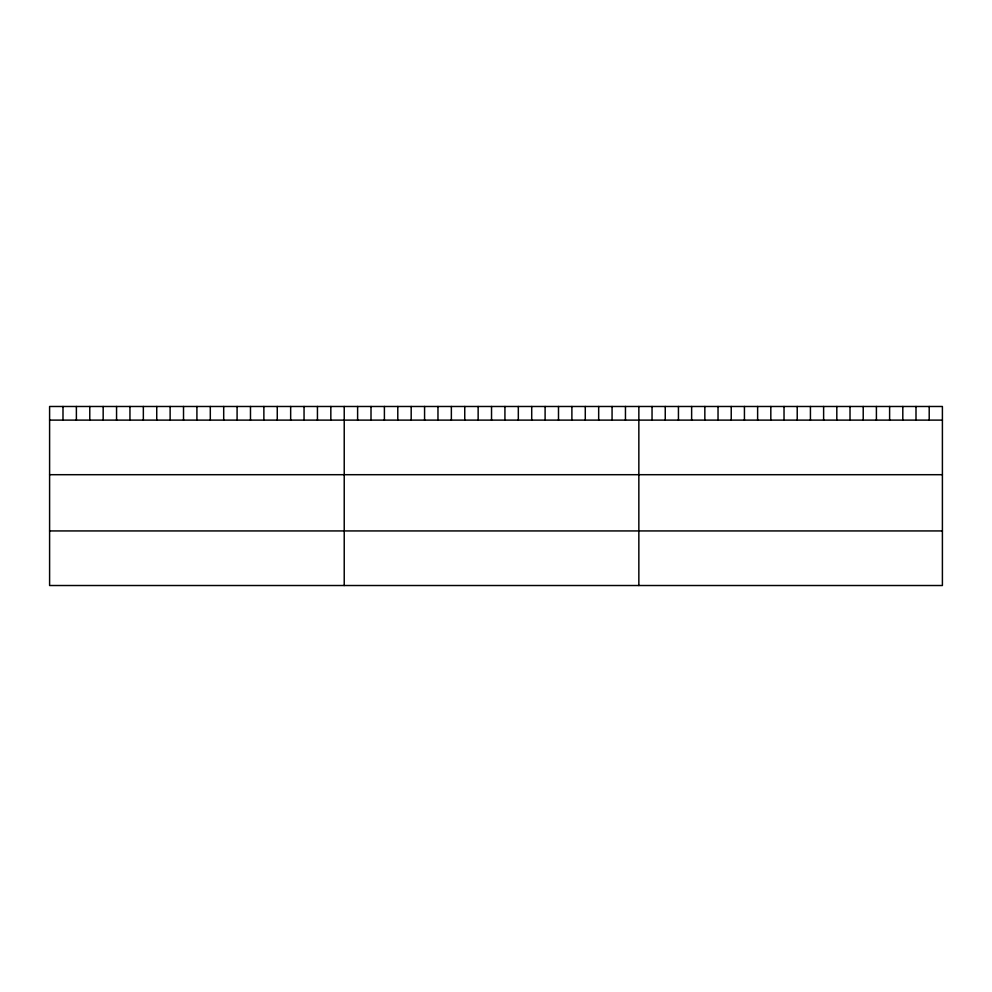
<?xml version="1.0" encoding="UTF-8"?>
<svg xmlns="http://www.w3.org/2000/svg" width="992" height="992" viewBox="0 0 992 992"><rect width="100%" height="100%" fill="white"/><g stroke="black" fill="none" stroke-linecap="round" stroke-linejoin="round"><path stroke-width="1.49" d="M942.4 420.112L942.4 585.516L49.6 585.516L49.6 406.484L942.4 406.484L942.4 420.112L49.6 420.112M49.6 474.697L942.4 474.697M49.6 530.931L942.4 530.931M929.206 406.484L929.206 420.112M916 406.484L916 420.112M902.807 406.484L902.807 420.112M889.613 406.484L889.613 420.112M876.407 406.484L876.407 420.112M863.214 406.484L863.214 420.112M850.02 406.484L850.02 420.112M836.814 406.484L836.814 420.112M823.62 406.484L823.62 420.112M810.427 406.484L810.427 420.112M797.221 406.484L797.221 420.112M784.027 406.484L784.027 420.112M770.821 406.484L770.821 420.112M757.628 406.484L757.628 420.112M744.434 406.484L744.434 420.112M731.228 406.484L731.228 420.112M718.034 406.484L718.034 420.112M704.841 406.484L704.841 420.112M691.635 406.484L691.635 420.112M678.441 406.484L678.441 420.112M665.248 406.484L665.248 420.112M652.042 406.484L652.042 420.112M638.848 406.484L638.848 585.516M625.456 406.484L625.456 420.112M612.064 406.484L612.064 420.112M598.672 406.484L598.672 420.112M585.28 406.484L585.28 420.112M571.888 406.484L571.888 420.112M558.496 406.484L558.496 420.112M545.104 406.484L545.104 420.112M531.712 406.484L531.712 420.112M518.32 406.484L518.32 420.112M504.928 406.484L504.928 420.112M491.536 406.484L491.536 420.112M478.144 406.484L478.144 420.112M464.752 406.484L464.752 420.112M451.36 406.484L451.36 420.112M437.968 406.484L437.968 420.112M424.576 406.484L424.576 420.112M411.184 406.484L411.184 420.112M397.792 406.484L397.792 420.112M384.4 406.484L384.4 420.112M371.008 406.484L371.008 420.112M357.616 406.484L357.616 420.112M344.224 406.484L344.224 585.516M330.832 406.484L330.832 420.112M317.44 406.484L317.44 420.112M304.048 406.484L304.048 420.112M290.656 406.484L290.656 420.112M277.264 406.484L277.264 420.112M263.872 406.484L263.872 420.112M250.48 406.484L250.48 420.112M237.088 406.484L237.088 420.112M223.696 406.484L223.696 420.112M210.304 406.484L210.304 420.112M196.912 406.484L196.912 420.112M183.52 406.484L183.52 420.112M170.128 406.484L170.128 420.112M156.736 406.484L156.736 420.112M143.344 406.484L143.344 420.112M129.952 406.484L129.952 420.112M116.56 406.484L116.56 420.112M103.168 406.484L103.168 420.112M89.776 406.484L89.776 420.112M76.384 406.484L76.384 420.112M62.992 406.484L62.992 420.112"/></g></svg>
